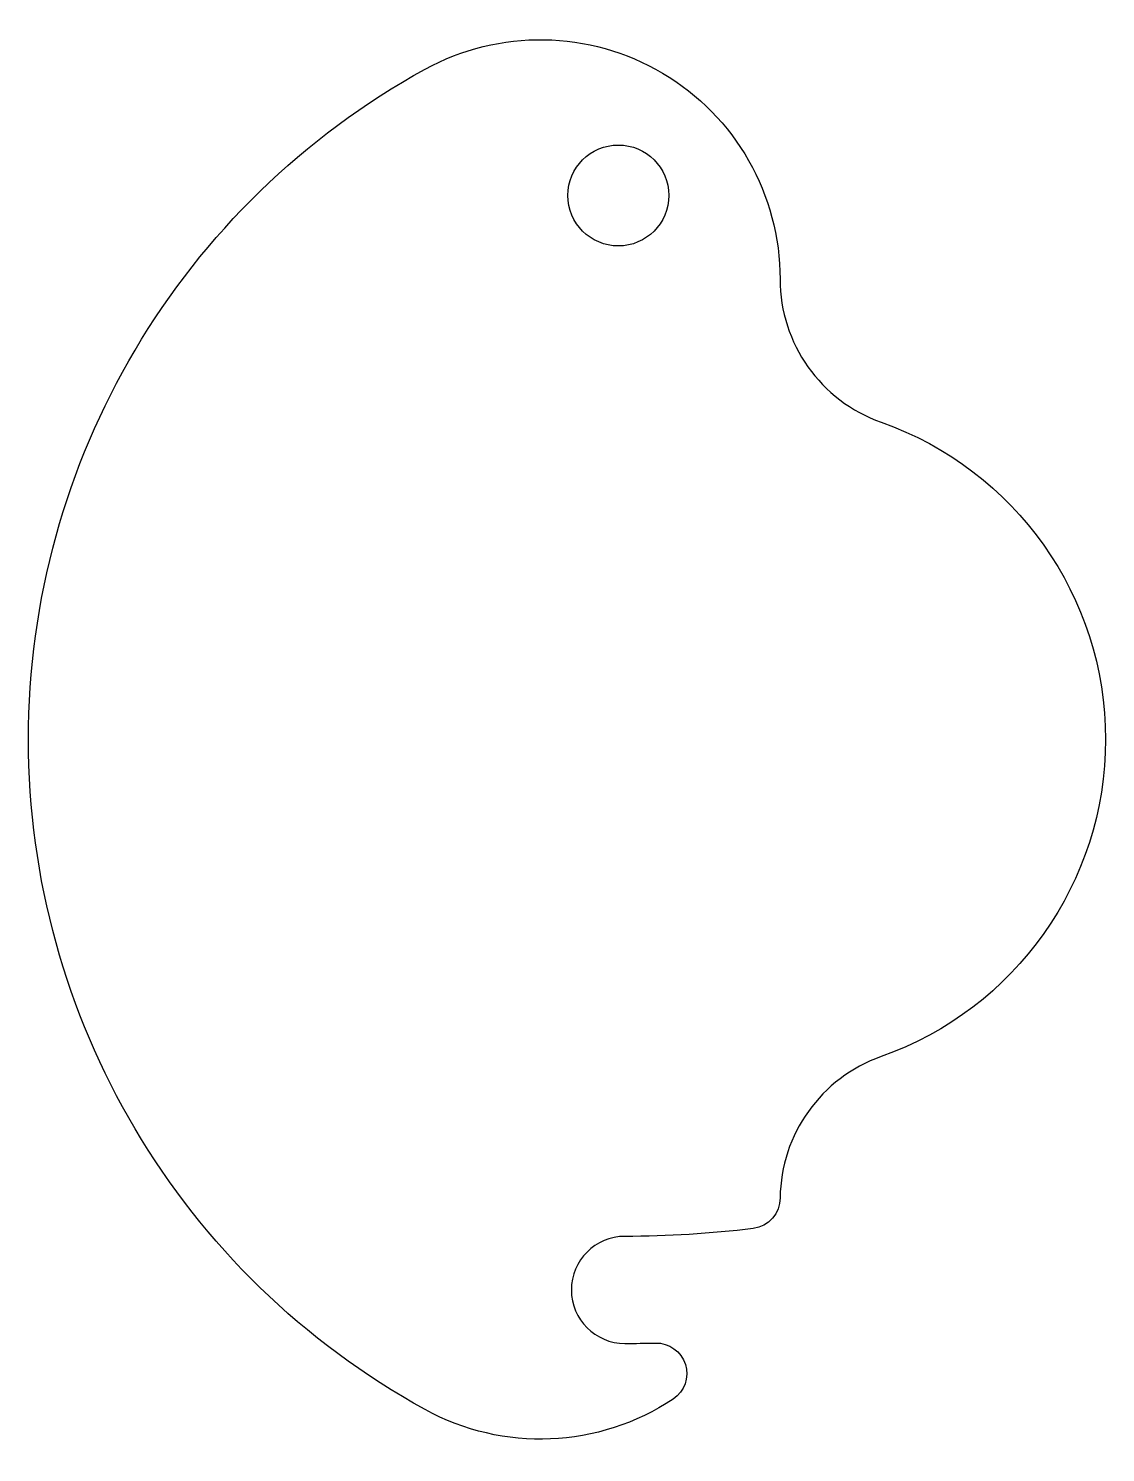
# Model space of a CAD drawing. Extents: x 347 to 440, y -129 to -6.
import ezdxf

# ---------------------------------------------------------------- set-up
doc = ezdxf.new("R2010")
doc.units = 0
doc.layers.get('0').update_dxf_attribs({"linetype": 'CONTINUOUS'})

msp = doc.modelspace()

# ---------------------------------------------------------------- linework, layer by layer
at = {"color": 7}
for p, q in [((381.19476, -9.266717), (381.19476, -9.266717)), ((411.909551, -27.440152), (411.909551, -27.440152)), ((411.910265, -106.913048), (411.909128, -106.913048)), ((381.19476, -125.22195), (381.19476, -125.22195))]:
    msp.add_line(p, q, dxfattribs=at)
for points in [[(381.19476, -9.266717), (387.618235, -5.739027), (395.426824, -5.864175), (401.733914, -9.595859)], [(346.890023, -67.244334), (346.890023, -43.106925), (360.037962, -20.885894), (381.19476, -9.266717)], [(401.733914, -9.595859), (408.040999, -13.327807), (411.909578, -20.111723), (411.909551, -27.440152)], [(393.550106, -20.1875), (393.550106, -17.776352), (395.504662, -15.821875), (397.915739, -15.821875)], [(397.915739, -15.821875), (400.326807, -15.821875), (402.281364, -17.776352), (402.281364, -20.1875)], [(397.915739, -24.553125), (395.504662, -24.553125), (393.550106, -22.598648), (393.550106, -20.1875)], [(402.281364, -20.1875), (402.281364, -22.598648), (400.326807, -24.553125), (397.915739, -24.553125)], [(411.909551, -27.440152), (411.909551, -32.997725), (415.412899, -37.951784), (420.652681, -39.803602)], [(420.652681, -39.803602), (432.28297, -43.913905), (440.05881, -54.909247), (440.05881, -67.244334)], [(381.19476, -125.22195), (360.037962, -113.602773), (346.890023, -91.381742), (346.890023, -67.244334)], [(440.05881, -67.244334), (440.05881, -79.57942), (432.28297, -90.574763), (420.652681, -94.685065)], [(420.652681, -94.685065), (415.459651, -96.52048), (411.967071, -101.405482), (411.910265, -106.913048)], [(411.909128, -106.913048), (411.917885, -108.255544), (410.919877, -109.391665), (409.587541, -109.556236)], [(409.587541, -109.556236), (405.9038, -110.011055), (402.195612, -110.239125), (398.483905, -110.239125)], [(398.483905, -110.239125), (395.926702, -110.239125), (393.853689, -112.312136), (393.853689, -114.869334)], [(393.853689, -114.869334), (393.853689, -117.426532), (395.926702, -119.499542), (398.483905, -119.499542)], [(398.483905, -119.499542), (399.363644, -119.499542), (400.243331, -119.4879), (401.12278, -119.464617)], [(401.12278, -119.464617), (402.301763, -119.433396), (403.359038, -120.1864), (403.715061, -121.31088)], [(403.715061, -121.31088), (404.071111, -122.435359), (403.639946, -123.659586), (402.657919, -124.312577)], [(402.657919, -124.312577), (396.230581, -128.58745), (387.960632, -128.937759), (381.19476, -125.22195)]]:
    msp.add_open_spline(points, degree=3, dxfattribs=at)

doc.saveas('drawing.dxf')
